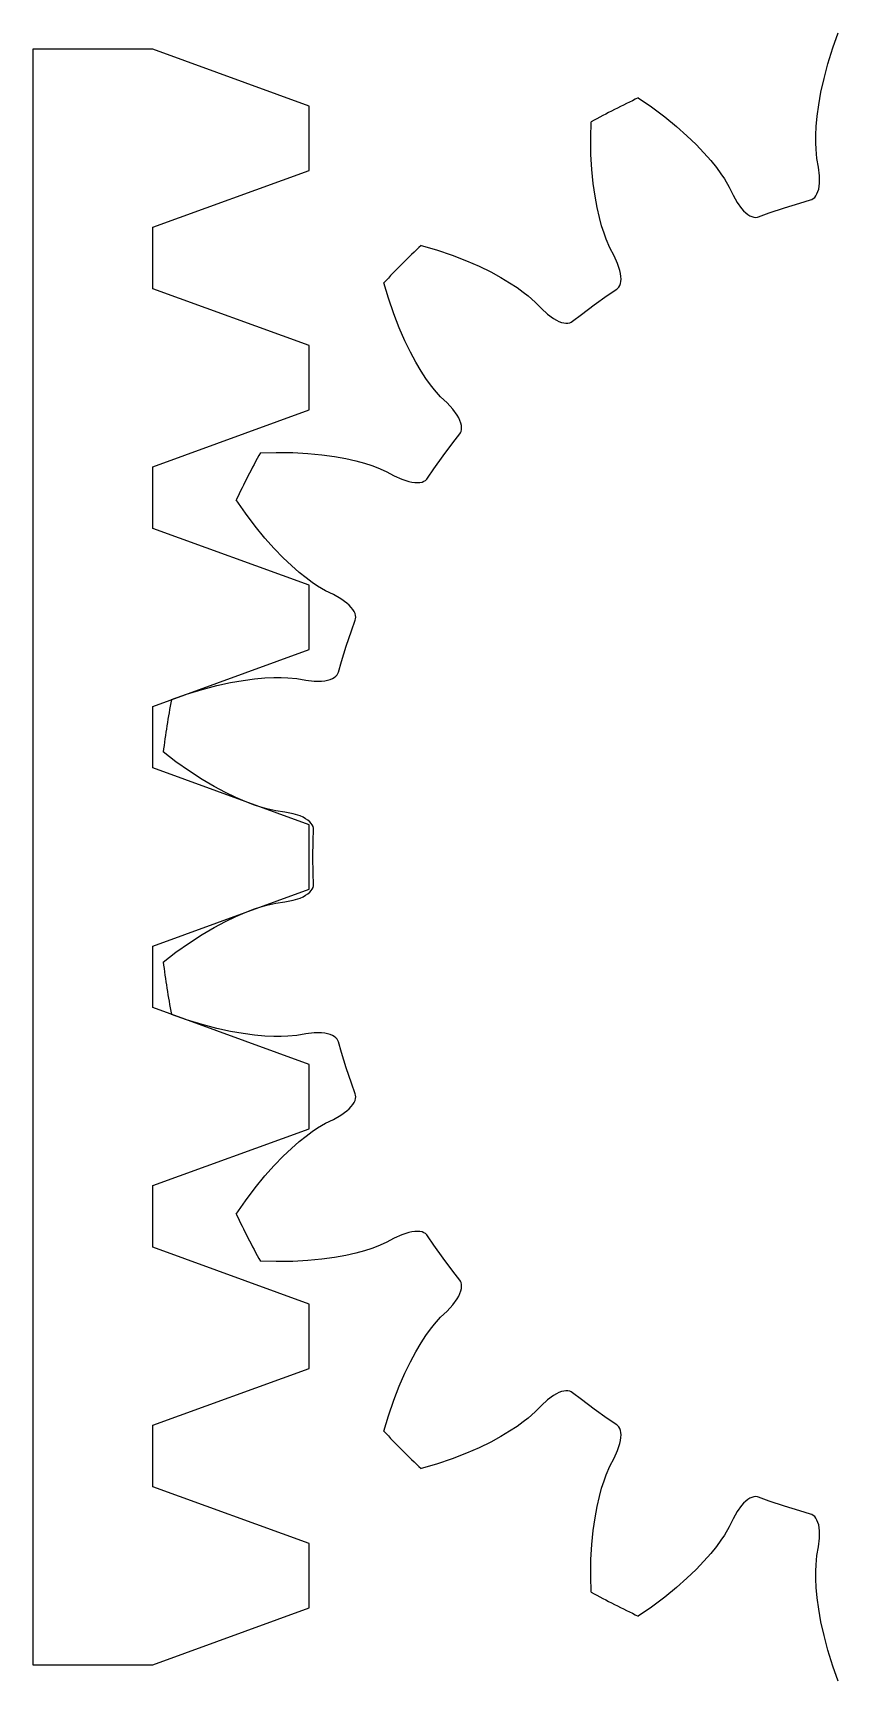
# Model space of a CAD drawing. Extents: x -2.6 to 20.9, y -10.9 to 10.9.
# Drawn here: x -2.62 to 7.94, y -10.8 to 10.8 of the extents above; entities that cross this region are included whole.
import ezdxf

# ---------------------------------------------------------------- set-up
doc = ezdxf.new("R2010")
doc.units = 0

msp = doc.modelspace()

# ---------------------------------------------------------------- linework, layer by layer
at = {"layer": 'layer0'}
for p, q in [((7.867, 10.608), (7.937, 10.805)), ((7.803, 10.401), (7.867, 10.608)), ((7.753, 10.208), (7.803, 10.401)), ((7.713, 10.029), (7.753, 10.208)), ((5.318, 9.954), (5.49, 9.835)), ((7.684, 9.863), (7.713, 10.029)), ((5.49, 9.835), (5.664, 9.705)), ((7.665, 9.715), (7.684, 9.863)), ((4.694, 9.43), (4.699, 9.639)), ((5.664, 9.705), (5.818, 9.579)), ((5.818, 9.579), (5.955, 9.458)), ((7.647, 9.464), (7.652, 9.58)), ((7.652, 9.58), (7.665, 9.715)), ((4.697, 9.213), (4.694, 9.43)), ((5.955, 9.458), (6.076, 9.341)), ((6.076, 9.341), (6.179, 9.232)), ((7.646, 9.364), (7.647, 9.464)), ((7.649, 9.28), (7.646, 9.364)), ((4.708, 9.014), (4.697, 9.213)), ((6.179, 9.232), (6.268, 9.131)), ((6.268, 9.131), (6.341, 9.04)), ((7.66, 9.159), (7.649, 9.28)), ((7.682, 9.043), (7.66, 9.159)), ((4.726, 8.832), (4.708, 9.014)), ((6.341, 9.04), (6.401, 8.959)), ((6.401, 8.959), (6.447, 8.89)), ((6.447, 8.89), (6.509, 8.785)), ((7.694, 8.932), (7.682, 9.043)), ((7.694, 8.837), (7.694, 8.932)), ((4.75, 8.665), (4.726, 8.832)), ((4.777, 8.517), (4.75, 8.665)), ((6.509, 8.785), (6.56, 8.679)), ((6.56, 8.679), (6.615, 8.582)), ((7.613, 8.633), (7.631, 8.649)), ((7.631, 8.649), (7.647, 8.669)), ((7.647, 8.669), (7.661, 8.694)), ((7.661, 8.694), (7.673, 8.724)), ((7.673, 8.724), (7.683, 8.757)), ((7.683, 8.757), (7.69, 8.795)), ((7.69, 8.795), (7.694, 8.837)), ((4.807, 8.386), (4.777, 8.517)), ((6.615, 8.582), (6.671, 8.504)), ((6.671, 8.504), (6.699, 8.473)), ((6.699, 8.473), (6.727, 8.447)), ((6.727, 8.447), (6.755, 8.425)), ((6.895, 8.394), (7.035, 8.445)), ((7.035, 8.445), (7.234, 8.512)), ((7.234, 8.512), (7.435, 8.575)), ((7.435, 8.575), (7.578, 8.616)), ((7.578, 8.616), (7.594, 8.622)), ((7.594, 8.622), (7.613, 8.633)), ((4.837, 8.274), (4.807, 8.386)), ((4.868, 8.178), (4.837, 8.274)), ((6.755, 8.425), (6.782, 8.409)), ((6.782, 8.409), (6.808, 8.397)), ((6.808, 8.397), (6.833, 8.39)), ((6.833, 8.39), (6.857, 8.387)), ((6.857, 8.387), (6.879, 8.389)), ((6.879, 8.389), (6.895, 8.394)), ((2.471, 8.02), (2.672, 7.96)), ((4.896, 8.099), (4.868, 8.178)), ((4.945, 7.988), (4.896, 8.099)), ((2.672, 7.96), (2.877, 7.89)), ((2.877, 7.89), (3.063, 7.818)), ((3.063, 7.818), (3.23, 7.745)), ((5.001, 7.884), (4.945, 7.988)), ((5.047, 7.783), (5.001, 7.884)), ((5.076, 7.692), (5.047, 7.783)), ((3.23, 7.745), (3.382, 7.671)), ((3.382, 7.671), (3.513, 7.6)), ((3.513, 7.6), (3.629, 7.53)), ((5.085, 7.651), (5.076, 7.692)), ((5.09, 7.612), (5.085, 7.651)), ((5.089, 7.546), (5.091, 7.578)), ((5.091, 7.578), (5.09, 7.612)), ((2.04, 7.328), (1.98, 7.529)), ((3.629, 7.53), (3.727, 7.467)), ((3.727, 7.467), (3.808, 7.408)), ((3.808, 7.408), (3.874, 7.357)), ((3.874, 7.357), (3.965, 7.276)), ((4.739, 7.241), (4.911, 7.362)), ((4.911, 7.362), (5.034, 7.446)), ((5.034, 7.446), (5.047, 7.456)), ((5.047, 7.456), (5.062, 7.473)), ((5.062, 7.473), (5.074, 7.494)), ((5.074, 7.494), (5.083, 7.518)), ((5.083, 7.518), (5.089, 7.546)), ((2.11, 7.123), (2.04, 7.328)), ((3.965, 7.276), (4.047, 7.191)), ((4.047, 7.191), (4.129, 7.116)), ((4.571, 7.115), (4.739, 7.241)), ((2.182, 6.937), (2.11, 7.123)), ((2.255, 6.77), (2.182, 6.937)), ((4.129, 7.116), (4.206, 7.059)), ((4.206, 7.059), (4.243, 7.038)), ((4.243, 7.038), (4.277, 7.022)), ((4.277, 7.022), (4.31, 7.01)), ((4.31, 7.01), (4.341, 7.003)), ((4.341, 7.003), (4.369, 6.999)), ((4.369, 6.999), (4.395, 7)), ((4.395, 7), (4.419, 7.005)), ((4.419, 7.005), (4.439, 7.014)), ((4.439, 7.014), (4.453, 7.024)), ((4.453, 7.024), (4.571, 7.115)), ((2.329, 6.618), (2.255, 6.77)), ((2.4, 6.487), (2.329, 6.618)), ((2.47, 6.371), (2.4, 6.487)), ((2.533, 6.273), (2.47, 6.371)), ((2.592, 6.192), (2.533, 6.273)), ((2.643, 6.126), (2.592, 6.192)), ((2.724, 6.035), (2.643, 6.126)), ((2.809, 5.953), (2.724, 6.035)), ((2.884, 5.871), (2.809, 5.953)), ((2.941, 5.794), (2.884, 5.871)), ((2.962, 5.757), (2.941, 5.794)), ((2.978, 5.723), (2.962, 5.757)), ((2.99, 5.69), (2.978, 5.723)), ((2.997, 5.659), (2.99, 5.69)), ((3.001, 5.631), (2.997, 5.659)), ((3, 5.605), (3.001, 5.631)), ((2.759, 5.261), (2.885, 5.429)), ((2.885, 5.429), (2.976, 5.547)), ((2.976, 5.547), (2.986, 5.561)), ((2.986, 5.561), (2.995, 5.581)), ((2.995, 5.581), (3, 5.605)), ((0.361, 5.301), (0.57, 5.306)), ((0.57, 5.306), (0.787, 5.303)), ((0.787, 5.303), (0.986, 5.292)), ((0.986, 5.292), (1.168, 5.274)), ((1.168, 5.274), (1.335, 5.25)), ((1.335, 5.25), (1.483, 5.223)), ((1.483, 5.223), (1.614, 5.193)), ((1.614, 5.193), (1.726, 5.163)), ((2.638, 5.089), (2.759, 5.261)), ((1.726, 5.163), (1.822, 5.132)), ((1.822, 5.132), (1.901, 5.104)), ((1.901, 5.104), (2.012, 5.055)), ((2.012, 5.055), (2.116, 4.999)), ((2.116, 4.999), (2.217, 4.953)), ((2.554, 4.966), (2.638, 5.089)), ((2.217, 4.953), (2.308, 4.924)), ((2.308, 4.924), (2.349, 4.915)), ((2.349, 4.915), (2.388, 4.91)), ((2.388, 4.91), (2.422, 4.909)), ((2.422, 4.909), (2.454, 4.911)), ((2.454, 4.911), (2.482, 4.917)), ((2.482, 4.917), (2.506, 4.926)), ((2.506, 4.926), (2.527, 4.938)), ((2.527, 4.938), (2.544, 4.953)), ((2.544, 4.953), (2.554, 4.966)), ((0.165, 4.51), (0.046, 4.682)), ((0.295, 4.336), (0.165, 4.51)), ((0.421, 4.182), (0.295, 4.336)), ((0.542, 4.045), (0.421, 4.182)), ((0.659, 3.924), (0.542, 4.045)), ((0.768, 3.821), (0.659, 3.924)), ((0.869, 3.732), (0.768, 3.821)), ((0.96, 3.659), (0.869, 3.732)), ((1.041, 3.599), (0.96, 3.659)), ((1.11, 3.553), (1.041, 3.599)), ((1.215, 3.491), (1.11, 3.553)), ((1.321, 3.44), (1.215, 3.491)), ((1.418, 3.385), (1.321, 3.44)), ((1.496, 3.329), (1.418, 3.385)), ((1.527, 3.301), (1.496, 3.329)), ((1.553, 3.273), (1.527, 3.301)), ((1.575, 3.245), (1.553, 3.273)), ((1.591, 3.218), (1.575, 3.245)), ((1.555, 2.965), (1.606, 3.105)), ((1.603, 3.192), (1.591, 3.218)), ((1.61, 3.167), (1.603, 3.192)), ((1.606, 3.105), (1.611, 3.121)), ((1.613, 3.143), (1.61, 3.167)), ((1.611, 3.121), (1.613, 3.143)), ((1.488, 2.766), (1.555, 2.965)), ((1.425, 2.565), (1.488, 2.766)), ((1.351, 2.369), (1.367, 2.387)), ((1.367, 2.387), (1.378, 2.406)), ((1.378, 2.406), (1.384, 2.422)), ((1.384, 2.422), (1.425, 2.565)), ((-0.608, 2.133), (-0.401, 2.197)), ((-0.401, 2.197), (-0.208, 2.247)), ((-0.208, 2.247), (-0.029, 2.287)), ((-0.029, 2.287), (0.137, 2.316)), ((0.137, 2.316), (0.285, 2.335)), ((0.285, 2.335), (0.42, 2.348)), ((0.42, 2.348), (0.536, 2.353)), ((0.536, 2.353), (0.636, 2.354)), ((0.636, 2.354), (0.72, 2.351)), ((0.72, 2.351), (0.841, 2.34)), ((0.841, 2.34), (0.957, 2.318)), ((0.957, 2.318), (1.068, 2.306)), ((1.068, 2.306), (1.163, 2.306)), ((1.163, 2.306), (1.205, 2.31)), ((1.205, 2.31), (1.243, 2.317)), ((1.243, 2.317), (1.276, 2.327)), ((1.276, 2.327), (1.306, 2.339)), ((1.306, 2.339), (1.331, 2.353)), ((1.331, 2.353), (1.351, 2.369)), ((-0.805, 2.063), (-0.608, 2.133)), ((-0.748, 1.25), (-0.913, 1.377)), ((-0.57, 1.125), (-0.748, 1.25)), ((-0.403, 1.017), (-0.57, 1.125)), ((-0.245, 0.924), (-0.403, 1.017)), ((-0.096, 0.846), (-0.245, 0.924)), ((0.039, 0.781), (-0.096, 0.846)), ((0.163, 0.728), (0.039, 0.781)), ((0.272, 0.686), (0.163, 0.728)), ((0.367, 0.655), (0.272, 0.686)), ((0.448, 0.632), (0.367, 0.655)), ((0.566, 0.605), (0.448, 0.632)), ((0.683, 0.59), (0.566, 0.605)), ((0.792, 0.567), (0.683, 0.59)), ((0.883, 0.538), (0.792, 0.567)), ((0.922, 0.521), (0.883, 0.538)), ((0.955, 0.502), (0.922, 0.521)), ((0.984, 0.483), (0.955, 0.502)), ((1.008, 0.462), (0.984, 0.483)), ((1.028, 0.441), (1.008, 0.462)), ((1.042, 0.42), (1.028, 0.441)), ((1.052, 0.398), (1.042, 0.42)), ((1.057, 0.376), (1.052, 0.398)), ((1.052, 0.21), (1.057, 0.359)), ((1.057, 0.359), (1.057, 0.376)), ((1.05, 0), (1.052, 0.21)), ((1.052, -0.21), (1.05, 0)), ((1.057, -0.359), (1.052, -0.21)), ((1.028, -0.441), (1.042, -0.42)), ((1.042, -0.42), (1.052, -0.398)), ((1.052, -0.398), (1.057, -0.376)), ((1.057, -0.376), (1.057, -0.359)), ((0.367, -0.655), (0.448, -0.632)), ((0.448, -0.632), (0.566, -0.605)), ((0.566, -0.605), (0.683, -0.59)), ((0.683, -0.59), (0.792, -0.567)), ((0.792, -0.567), (0.883, -0.538)), ((0.883, -0.538), (0.922, -0.521)), ((0.922, -0.521), (0.955, -0.502)), ((0.955, -0.502), (0.984, -0.483)), ((0.984, -0.483), (1.008, -0.462)), ((1.008, -0.462), (1.028, -0.441)), ((-0.245, -0.924), (-0.096, -0.846)), ((-0.096, -0.846), (0.039, -0.781)), ((0.039, -0.781), (0.163, -0.728)), ((0.163, -0.728), (0.272, -0.686)), ((0.272, -0.686), (0.367, -0.655)), ((-0.57, -1.125), (-0.403, -1.017)), ((-0.403, -1.017), (-0.245, -0.924)), ((-0.913, -1.377), (-0.748, -1.25)), ((-0.748, -1.25), (-0.57, -1.125)), ((-0.608, -2.133), (-0.805, -2.063)), ((-0.401, -2.197), (-0.608, -2.133)), ((-0.208, -2.247), (-0.401, -2.197)), ((-0.029, -2.287), (-0.208, -2.247)), ((0.137, -2.316), (-0.029, -2.287)), ((0.285, -2.335), (0.137, -2.316)), ((0.42, -2.348), (0.285, -2.335)), ((0.536, -2.353), (0.42, -2.348)), ((0.636, -2.354), (0.536, -2.353)), ((0.72, -2.351), (0.636, -2.354)), ((0.841, -2.34), (0.72, -2.351)), ((0.957, -2.318), (0.841, -2.34)), ((1.068, -2.306), (0.957, -2.318)), ((1.163, -2.306), (1.068, -2.306)), ((1.205, -2.31), (1.163, -2.306)), ((1.243, -2.317), (1.205, -2.31)), ((1.276, -2.327), (1.243, -2.317)), ((1.306, -2.339), (1.276, -2.327)), ((1.331, -2.353), (1.306, -2.339)), ((1.351, -2.369), (1.331, -2.353)), ((1.367, -2.387), (1.351, -2.369)), ((1.378, -2.406), (1.367, -2.387)), ((1.384, -2.422), (1.378, -2.406)), ((1.425, -2.565), (1.384, -2.422)), ((1.488, -2.766), (1.425, -2.565)), ((1.555, -2.965), (1.488, -2.766)), ((1.606, -3.105), (1.555, -2.965)), ((1.575, -3.245), (1.591, -3.218)), ((1.591, -3.218), (1.603, -3.192)), ((1.603, -3.192), (1.61, -3.167)), ((1.611, -3.121), (1.606, -3.105)), ((1.61, -3.167), (1.613, -3.143)), ((1.613, -3.143), (1.611, -3.121)), ((1.215, -3.491), (1.321, -3.44)), ((1.321, -3.44), (1.418, -3.385)), ((1.418, -3.385), (1.496, -3.329)), ((1.496, -3.329), (1.527, -3.301)), ((1.527, -3.301), (1.553, -3.273)), ((1.553, -3.273), (1.575, -3.245)), ((0.869, -3.732), (0.96, -3.659)), ((0.96, -3.659), (1.041, -3.599)), ((1.041, -3.599), (1.11, -3.553)), ((1.11, -3.553), (1.215, -3.491)), ((0.659, -3.924), (0.768, -3.821)), ((0.768, -3.821), (0.869, -3.732)), ((0.421, -4.182), (0.542, -4.045)), ((0.542, -4.045), (0.659, -3.924)), ((0.295, -4.336), (0.421, -4.182)), ((0.046, -4.682), (0.165, -4.51)), ((0.165, -4.51), (0.295, -4.336)), ((2.217, -4.953), (2.116, -4.999)), ((2.308, -4.924), (2.217, -4.953)), ((2.349, -4.915), (2.308, -4.924)), ((2.388, -4.91), (2.349, -4.915)), ((2.422, -4.909), (2.388, -4.91)), ((2.454, -4.911), (2.422, -4.909)), ((2.482, -4.917), (2.454, -4.911)), ((2.506, -4.926), (2.482, -4.917)), ((2.527, -4.938), (2.506, -4.926)), ((2.544, -4.953), (2.527, -4.938)), ((2.554, -4.966), (2.544, -4.953)), ((2.638, -5.089), (2.554, -4.966)), ((1.726, -5.163), (1.614, -5.193)), ((1.822, -5.132), (1.726, -5.163)), ((1.901, -5.104), (1.822, -5.132)), ((2.012, -5.055), (1.901, -5.104)), ((2.116, -4.999), (2.012, -5.055)), ((2.759, -5.261), (2.638, -5.089)), ((0.57, -5.306), (0.361, -5.301)), ((0.787, -5.303), (0.57, -5.306)), ((0.986, -5.292), (0.787, -5.303)), ((1.168, -5.274), (0.986, -5.292)), ((1.335, -5.25), (1.168, -5.274)), ((1.483, -5.223), (1.335, -5.25)), ((1.614, -5.193), (1.483, -5.223)), ((2.885, -5.429), (2.759, -5.261)), ((2.976, -5.547), (2.885, -5.429)), ((2.986, -5.561), (2.976, -5.547)), ((2.995, -5.581), (2.986, -5.561)), ((3, -5.605), (2.995, -5.581)), ((3.001, -5.631), (3, -5.605)), ((2.884, -5.871), (2.941, -5.794)), ((2.941, -5.794), (2.962, -5.757)), ((2.962, -5.757), (2.978, -5.723)), ((2.978, -5.723), (2.99, -5.69)), ((2.99, -5.69), (2.997, -5.659)), ((2.997, -5.659), (3.001, -5.631)), ((2.643, -6.126), (2.724, -6.035)), ((2.724, -6.035), (2.809, -5.953)), ((2.809, -5.953), (2.884, -5.871)), ((2.533, -6.273), (2.592, -6.192)), ((2.592, -6.192), (2.643, -6.126)), ((2.4, -6.487), (2.47, -6.371)), ((2.47, -6.371), (2.533, -6.273)), ((2.255, -6.77), (2.329, -6.618)), ((2.329, -6.618), (2.4, -6.487)), ((2.182, -6.937), (2.255, -6.77)), ((2.04, -7.328), (2.11, -7.123)), ((2.11, -7.123), (2.182, -6.937)), ((4.129, -7.116), (4.047, -7.191)), ((4.206, -7.059), (4.129, -7.116)), ((4.243, -7.038), (4.206, -7.059)), ((4.277, -7.022), (4.243, -7.038)), ((4.31, -7.01), (4.277, -7.022)), ((4.341, -7.003), (4.31, -7.01)), ((4.369, -6.999), (4.341, -7.003)), ((4.395, -7), (4.369, -6.999)), ((4.419, -7.005), (4.395, -7)), ((4.439, -7.014), (4.419, -7.005)), ((4.453, -7.024), (4.439, -7.014)), ((4.571, -7.115), (4.453, -7.024)), ((4.739, -7.241), (4.571, -7.115)), ((1.98, -7.529), (2.04, -7.328)), ((3.965, -7.276), (3.874, -7.357)), ((4.047, -7.191), (3.965, -7.276)), ((4.911, -7.362), (4.739, -7.241)), ((3.629, -7.53), (3.513, -7.6)), ((3.727, -7.467), (3.629, -7.53)), ((3.808, -7.408), (3.727, -7.467)), ((3.874, -7.357), (3.808, -7.408)), ((5.034, -7.446), (4.911, -7.362)), ((5.047, -7.456), (5.034, -7.446)), ((5.062, -7.473), (5.047, -7.456)), ((5.074, -7.494), (5.062, -7.473)), ((5.083, -7.518), (5.074, -7.494)), ((5.089, -7.546), (5.083, -7.518)), ((5.091, -7.578), (5.089, -7.546)), ((3.23, -7.745), (3.063, -7.818)), ((3.382, -7.671), (3.23, -7.745)), ((3.513, -7.6), (3.382, -7.671)), ((5.047, -7.783), (5.076, -7.692)), ((5.076, -7.692), (5.085, -7.651)), ((5.085, -7.651), (5.09, -7.612)), ((5.09, -7.612), (5.091, -7.578)), ((2.672, -7.96), (2.471, -8.02)), ((2.877, -7.89), (2.672, -7.96)), ((3.063, -7.818), (2.877, -7.89)), ((4.896, -8.099), (4.945, -7.988)), ((4.945, -7.988), (5.001, -7.884)), ((5.001, -7.884), (5.047, -7.783)), ((4.837, -8.274), (4.868, -8.178)), ((4.868, -8.178), (4.896, -8.099)), ((4.777, -8.517), (4.807, -8.386)), ((4.807, -8.386), (4.837, -8.274)), ((6.755, -8.425), (6.727, -8.447)), ((6.782, -8.409), (6.755, -8.425)), ((6.808, -8.397), (6.782, -8.409)), ((6.833, -8.39), (6.808, -8.397)), ((6.857, -8.387), (6.833, -8.39)), ((6.879, -8.389), (6.857, -8.387)), ((6.895, -8.394), (6.879, -8.389)), ((7.035, -8.445), (6.895, -8.394)), ((4.75, -8.665), (4.777, -8.517)), ((6.615, -8.582), (6.56, -8.679)), ((6.671, -8.504), (6.615, -8.582)), ((6.699, -8.473), (6.671, -8.504)), ((6.727, -8.447), (6.699, -8.473)), ((7.234, -8.512), (7.035, -8.445)), ((7.435, -8.575), (7.234, -8.512)), ((7.578, -8.616), (7.435, -8.575)), ((7.594, -8.622), (7.578, -8.616)), ((7.613, -8.633), (7.594, -8.622)), ((7.631, -8.649), (7.613, -8.633)), ((4.708, -9.014), (4.726, -8.832)), ((4.726, -8.832), (4.75, -8.665)), ((6.509, -8.785), (6.447, -8.89)), ((6.56, -8.679), (6.509, -8.785)), ((7.647, -8.669), (7.631, -8.649)), ((7.661, -8.694), (7.647, -8.669)), ((7.673, -8.724), (7.661, -8.694)), ((7.683, -8.757), (7.673, -8.724)), ((7.69, -8.795), (7.683, -8.757)), ((7.694, -8.837), (7.69, -8.795)), ((7.694, -8.932), (7.694, -8.837)), ((4.697, -9.213), (4.708, -9.014)), ((6.341, -9.04), (6.268, -9.131)), ((6.401, -8.959), (6.341, -9.04)), ((6.447, -8.89), (6.401, -8.959)), ((7.66, -9.159), (7.682, -9.043)), ((7.682, -9.043), (7.694, -8.932)), ((4.694, -9.43), (4.697, -9.213)), ((6.179, -9.232), (6.076, -9.341)), ((6.268, -9.131), (6.179, -9.232)), ((7.646, -9.364), (7.649, -9.28)), ((7.649, -9.28), (7.66, -9.159)), ((4.699, -9.639), (4.694, -9.43)), ((5.955, -9.458), (5.818, -9.579)), ((6.076, -9.341), (5.955, -9.458)), ((7.647, -9.464), (7.646, -9.364)), ((7.652, -9.58), (7.647, -9.464)), ((5.664, -9.705), (5.49, -9.835)), ((5.818, -9.579), (5.664, -9.705)), ((7.665, -9.715), (7.652, -9.58)), ((7.684, -9.863), (7.665, -9.715)), ((5.49, -9.835), (5.318, -9.954)), ((7.713, -10.029), (7.684, -9.863)), ((7.753, -10.208), (7.713, -10.029)), ((7.803, -10.401), (7.753, -10.208)), ((7.867, -10.608), (7.803, -10.401)), ((7.937, -10.805), (7.867, -10.608))]:
    msp.add_line(p, q, dxfattribs=at)
for start, end in [(115.1909, 118.8091), (133.1909, 136.8091), (151.1909, 154.8091), (169.1909, 172.8091), (187.1909, 190.8091), (205.1909, 208.8091), (223.1909, 226.8091), (241.1909, 244.8091)]:
    msp.add_arc((10, 0), 11, start, end, dxfattribs=at)
at = {"layer": 'layer1'}
for p, q in [((-1.05, 10.592), (-2.621, 10.592)), ((-2.621, 10.592), (-2.621, -10.592)), ((1, 9.846), (-1.05, 10.592)), ((1, 9.003), (1, 9.846)), ((-1.05, 8.257), (1, 9.003)), ((-1.05, 7.451), (-1.05, 8.257)), ((1, 6.705), (-1.05, 7.451)), ((1, 5.862), (1, 6.705)), ((-1.05, 5.116), (1, 5.862)), ((-1.05, 4.309), (-1.05, 5.116)), ((1, 3.563), (-1.05, 4.309)), ((1, 2.72), (1, 3.563)), ((-1.05, 1.974), (1, 2.72)), ((-1.05, 1.168), (-1.05, 1.974)), ((1, 0.421), (-1.05, 1.168)), ((1, -0.421), (1, 0.421)), ((-1.05, -1.168), (1, -0.421)), ((-1.05, -1.974), (-1.05, -1.168)), ((1, -2.72), (-1.05, -1.974)), ((1, -3.563), (1, -2.72)), ((-1.05, -4.309), (1, -3.563)), ((-1.05, -5.116), (-1.05, -4.309)), ((1, -5.862), (-1.05, -5.116)), ((1, -6.705), (1, -5.862)), ((-1.05, -7.451), (1, -6.705)), ((-1.05, -8.257), (-1.05, -7.451)), ((1, -9.003), (-1.05, -8.257)), ((1, -9.846), (1, -9.003)), ((-1.05, -10.592), (1, -9.846)), ((-2.621, -10.592), (-1.05, -10.592))]:
    msp.add_line(p, q, dxfattribs=at)
at = {"layer": 'layer2'}
for p, q in [((7.867, 10.608), (7.937, 10.805)), ((7.803, 10.401), (7.867, 10.608)), ((7.753, 10.208), (7.803, 10.401)), ((7.713, 10.029), (7.753, 10.208)), ((5.318, 9.954), (5.49, 9.835)), ((7.684, 9.863), (7.713, 10.029)), ((5.49, 9.835), (5.664, 9.705)), ((7.665, 9.715), (7.684, 9.863)), ((4.694, 9.43), (4.699, 9.639)), ((5.664, 9.705), (5.818, 9.579)), ((5.818, 9.579), (5.955, 9.458)), ((7.647, 9.464), (7.652, 9.58)), ((7.652, 9.58), (7.665, 9.715)), ((4.697, 9.213), (4.694, 9.43)), ((5.955, 9.458), (6.076, 9.341)), ((6.076, 9.341), (6.179, 9.232)), ((7.646, 9.364), (7.647, 9.464)), ((7.649, 9.28), (7.646, 9.364)), ((4.708, 9.014), (4.697, 9.213)), ((6.179, 9.232), (6.268, 9.131)), ((6.268, 9.131), (6.341, 9.04)), ((7.66, 9.159), (7.649, 9.28)), ((7.682, 9.043), (7.66, 9.159)), ((4.726, 8.832), (4.708, 9.014)), ((6.341, 9.04), (6.401, 8.959)), ((6.401, 8.959), (6.447, 8.89)), ((6.447, 8.89), (6.509, 8.785)), ((7.694, 8.932), (7.682, 9.043)), ((7.694, 8.837), (7.694, 8.932)), ((4.75, 8.665), (4.726, 8.832)), ((4.777, 8.517), (4.75, 8.665)), ((6.509, 8.785), (6.56, 8.679)), ((6.56, 8.679), (6.615, 8.582)), ((7.613, 8.633), (7.631, 8.649)), ((7.631, 8.649), (7.647, 8.669)), ((7.647, 8.669), (7.661, 8.694)), ((7.661, 8.694), (7.673, 8.724)), ((7.673, 8.724), (7.683, 8.757)), ((7.683, 8.757), (7.69, 8.795)), ((7.69, 8.795), (7.694, 8.837)), ((4.807, 8.386), (4.777, 8.517)), ((6.615, 8.582), (6.671, 8.504)), ((6.671, 8.504), (6.699, 8.473)), ((6.699, 8.473), (6.727, 8.447)), ((6.727, 8.447), (6.755, 8.425)), ((6.895, 8.394), (7.035, 8.445)), ((7.035, 8.445), (7.234, 8.512)), ((7.234, 8.512), (7.435, 8.575)), ((7.435, 8.575), (7.578, 8.616)), ((7.578, 8.616), (7.594, 8.622)), ((7.594, 8.622), (7.613, 8.633)), ((4.837, 8.274), (4.807, 8.386)), ((4.868, 8.178), (4.837, 8.274)), ((6.755, 8.425), (6.782, 8.409)), ((6.782, 8.409), (6.808, 8.397)), ((6.808, 8.397), (6.833, 8.39)), ((6.833, 8.39), (6.857, 8.387)), ((6.857, 8.387), (6.879, 8.389)), ((6.879, 8.389), (6.895, 8.394)), ((2.471, 8.02), (2.672, 7.96)), ((4.896, 8.099), (4.868, 8.178)), ((4.945, 7.988), (4.896, 8.099)), ((2.672, 7.96), (2.877, 7.89)), ((2.877, 7.89), (3.063, 7.818)), ((3.063, 7.818), (3.23, 7.745)), ((5.001, 7.884), (4.945, 7.988)), ((5.047, 7.783), (5.001, 7.884)), ((5.076, 7.692), (5.047, 7.783)), ((3.23, 7.745), (3.382, 7.671)), ((3.382, 7.671), (3.513, 7.6)), ((3.513, 7.6), (3.629, 7.53)), ((5.085, 7.651), (5.076, 7.692)), ((5.09, 7.612), (5.085, 7.651)), ((5.089, 7.546), (5.091, 7.578)), ((5.091, 7.578), (5.09, 7.612)), ((2.04, 7.328), (1.98, 7.529)), ((3.629, 7.53), (3.727, 7.467)), ((3.727, 7.467), (3.808, 7.408)), ((3.808, 7.408), (3.874, 7.357)), ((3.874, 7.357), (3.965, 7.276)), ((4.739, 7.241), (4.911, 7.362)), ((4.911, 7.362), (5.034, 7.446)), ((5.034, 7.446), (5.047, 7.456)), ((5.047, 7.456), (5.062, 7.473)), ((5.062, 7.473), (5.074, 7.494)), ((5.074, 7.494), (5.083, 7.518)), ((5.083, 7.518), (5.089, 7.546)), ((2.11, 7.123), (2.04, 7.328)), ((3.965, 7.276), (4.047, 7.191)), ((4.047, 7.191), (4.129, 7.116)), ((4.571, 7.115), (4.739, 7.241)), ((2.182, 6.937), (2.11, 7.123)), ((2.255, 6.77), (2.182, 6.937)), ((4.129, 7.116), (4.206, 7.059)), ((4.206, 7.059), (4.243, 7.038)), ((4.243, 7.038), (4.277, 7.022)), ((4.277, 7.022), (4.31, 7.01)), ((4.31, 7.01), (4.341, 7.003)), ((4.341, 7.003), (4.369, 6.999)), ((4.369, 6.999), (4.395, 7)), ((4.395, 7), (4.419, 7.005)), ((4.419, 7.005), (4.439, 7.014)), ((4.439, 7.014), (4.453, 7.024)), ((4.453, 7.024), (4.571, 7.115)), ((2.329, 6.618), (2.255, 6.77)), ((2.4, 6.487), (2.329, 6.618)), ((2.47, 6.371), (2.4, 6.487)), ((2.533, 6.273), (2.47, 6.371)), ((2.592, 6.192), (2.533, 6.273)), ((2.643, 6.126), (2.592, 6.192)), ((2.724, 6.035), (2.643, 6.126)), ((2.809, 5.953), (2.724, 6.035)), ((2.884, 5.871), (2.809, 5.953)), ((2.941, 5.794), (2.884, 5.871)), ((2.962, 5.757), (2.941, 5.794)), ((2.978, 5.723), (2.962, 5.757)), ((2.99, 5.69), (2.978, 5.723)), ((2.997, 5.659), (2.99, 5.69)), ((3.001, 5.631), (2.997, 5.659)), ((3, 5.605), (3.001, 5.631)), ((2.759, 5.261), (2.885, 5.429)), ((2.885, 5.429), (2.976, 5.547)), ((2.976, 5.547), (2.986, 5.561)), ((2.986, 5.561), (2.995, 5.581)), ((2.995, 5.581), (3, 5.605)), ((0.361, 5.301), (0.57, 5.306)), ((0.57, 5.306), (0.787, 5.303)), ((0.787, 5.303), (0.986, 5.292)), ((0.986, 5.292), (1.168, 5.274)), ((1.168, 5.274), (1.335, 5.25)), ((1.335, 5.25), (1.483, 5.223)), ((1.483, 5.223), (1.614, 5.193)), ((1.614, 5.193), (1.726, 5.163)), ((2.638, 5.089), (2.759, 5.261)), ((1.726, 5.163), (1.822, 5.132)), ((1.822, 5.132), (1.901, 5.104)), ((1.901, 5.104), (2.012, 5.055)), ((2.012, 5.055), (2.116, 4.999)), ((2.116, 4.999), (2.217, 4.953)), ((2.554, 4.966), (2.638, 5.089)), ((2.217, 4.953), (2.308, 4.924)), ((2.308, 4.924), (2.349, 4.915)), ((2.349, 4.915), (2.388, 4.91)), ((2.388, 4.91), (2.422, 4.909)), ((2.422, 4.909), (2.454, 4.911)), ((2.454, 4.911), (2.482, 4.917)), ((2.482, 4.917), (2.506, 4.926)), ((2.506, 4.926), (2.527, 4.938)), ((2.527, 4.938), (2.544, 4.953)), ((2.544, 4.953), (2.554, 4.966)), ((0.165, 4.51), (0.046, 4.682)), ((0.295, 4.336), (0.165, 4.51)), ((0.421, 4.182), (0.295, 4.336)), ((0.542, 4.045), (0.421, 4.182)), ((0.659, 3.924), (0.542, 4.045)), ((0.768, 3.821), (0.659, 3.924)), ((0.869, 3.732), (0.768, 3.821)), ((0.96, 3.659), (0.869, 3.732)), ((1.041, 3.599), (0.96, 3.659)), ((1.11, 3.553), (1.041, 3.599)), ((1.215, 3.491), (1.11, 3.553)), ((1.321, 3.44), (1.215, 3.491)), ((1.418, 3.385), (1.321, 3.44)), ((1.496, 3.329), (1.418, 3.385)), ((1.527, 3.301), (1.496, 3.329)), ((1.553, 3.273), (1.527, 3.301)), ((1.575, 3.245), (1.553, 3.273)), ((1.591, 3.218), (1.575, 3.245)), ((1.555, 2.965), (1.606, 3.105)), ((1.603, 3.192), (1.591, 3.218)), ((1.61, 3.167), (1.603, 3.192)), ((1.606, 3.105), (1.611, 3.121)), ((1.613, 3.143), (1.61, 3.167)), ((1.611, 3.121), (1.613, 3.143)), ((1.488, 2.766), (1.555, 2.965)), ((1.425, 2.565), (1.488, 2.766)), ((1.351, 2.369), (1.367, 2.387)), ((1.367, 2.387), (1.378, 2.406)), ((1.378, 2.406), (1.384, 2.422)), ((1.384, 2.422), (1.425, 2.565)), ((-0.608, 2.133), (-0.401, 2.197)), ((-0.401, 2.197), (-0.208, 2.247)), ((-0.208, 2.247), (-0.029, 2.287)), ((-0.029, 2.287), (0.137, 2.316)), ((0.137, 2.316), (0.285, 2.335)), ((0.285, 2.335), (0.42, 2.348)), ((0.42, 2.348), (0.536, 2.353)), ((0.536, 2.353), (0.636, 2.354)), ((0.636, 2.354), (0.72, 2.351)), ((0.72, 2.351), (0.841, 2.34)), ((0.841, 2.34), (0.957, 2.318)), ((0.957, 2.318), (1.068, 2.306)), ((1.068, 2.306), (1.163, 2.306)), ((1.163, 2.306), (1.205, 2.31)), ((1.205, 2.31), (1.243, 2.317)), ((1.243, 2.317), (1.276, 2.327)), ((1.276, 2.327), (1.306, 2.339)), ((1.306, 2.339), (1.331, 2.353)), ((1.331, 2.353), (1.351, 2.369)), ((-0.805, 2.063), (-0.608, 2.133)), ((-0.748, 1.25), (-0.913, 1.377)), ((-0.57, 1.125), (-0.748, 1.25)), ((-0.403, 1.017), (-0.57, 1.125)), ((-0.245, 0.924), (-0.403, 1.017)), ((-0.096, 0.846), (-0.245, 0.924)), ((0.039, 0.781), (-0.096, 0.846)), ((0.163, 0.728), (0.039, 0.781)), ((0.272, 0.686), (0.163, 0.728)), ((0.367, 0.655), (0.272, 0.686)), ((0.448, 0.632), (0.367, 0.655)), ((0.566, 0.605), (0.448, 0.632)), ((0.683, 0.59), (0.566, 0.605)), ((0.792, 0.567), (0.683, 0.59)), ((0.883, 0.538), (0.792, 0.567)), ((0.922, 0.521), (0.883, 0.538)), ((0.955, 0.502), (0.922, 0.521)), ((0.984, 0.483), (0.955, 0.502)), ((1.008, 0.462), (0.984, 0.483)), ((1.028, 0.441), (1.008, 0.462)), ((1.042, 0.42), (1.028, 0.441)), ((1.052, 0.398), (1.042, 0.42)), ((1.057, 0.376), (1.052, 0.398)), ((1.052, 0.21), (1.057, 0.359)), ((1.057, 0.359), (1.057, 0.376)), ((1.05, 0), (1.052, 0.21)), ((1.052, -0.21), (1.05, 0)), ((1.057, -0.359), (1.052, -0.21)), ((1.028, -0.441), (1.042, -0.42)), ((1.042, -0.42), (1.052, -0.398)), ((1.052, -0.398), (1.057, -0.376)), ((1.057, -0.376), (1.057, -0.359)), ((0.367, -0.655), (0.448, -0.632)), ((0.448, -0.632), (0.566, -0.605)), ((0.566, -0.605), (0.683, -0.59)), ((0.683, -0.59), (0.792, -0.567)), ((0.792, -0.567), (0.883, -0.538)), ((0.883, -0.538), (0.922, -0.521)), ((0.922, -0.521), (0.955, -0.502)), ((0.955, -0.502), (0.984, -0.483)), ((0.984, -0.483), (1.008, -0.462)), ((1.008, -0.462), (1.028, -0.441)), ((-0.245, -0.924), (-0.096, -0.846)), ((-0.096, -0.846), (0.039, -0.781)), ((0.039, -0.781), (0.163, -0.728)), ((0.163, -0.728), (0.272, -0.686)), ((0.272, -0.686), (0.367, -0.655)), ((-0.57, -1.125), (-0.403, -1.017)), ((-0.403, -1.017), (-0.245, -0.924)), ((-0.913, -1.377), (-0.748, -1.25)), ((-0.748, -1.25), (-0.57, -1.125)), ((-0.608, -2.133), (-0.805, -2.063)), ((-0.401, -2.197), (-0.608, -2.133)), ((-0.208, -2.247), (-0.401, -2.197)), ((-0.029, -2.287), (-0.208, -2.247)), ((0.137, -2.316), (-0.029, -2.287)), ((0.285, -2.335), (0.137, -2.316)), ((0.42, -2.348), (0.285, -2.335)), ((0.536, -2.353), (0.42, -2.348)), ((0.636, -2.354), (0.536, -2.353)), ((0.72, -2.351), (0.636, -2.354)), ((0.841, -2.34), (0.72, -2.351)), ((0.957, -2.318), (0.841, -2.34)), ((1.068, -2.306), (0.957, -2.318)), ((1.163, -2.306), (1.068, -2.306)), ((1.205, -2.31), (1.163, -2.306)), ((1.243, -2.317), (1.205, -2.31)), ((1.276, -2.327), (1.243, -2.317)), ((1.306, -2.339), (1.276, -2.327)), ((1.331, -2.353), (1.306, -2.339)), ((1.351, -2.369), (1.331, -2.353)), ((1.367, -2.387), (1.351, -2.369)), ((1.378, -2.406), (1.367, -2.387)), ((1.384, -2.422), (1.378, -2.406)), ((1.425, -2.565), (1.384, -2.422)), ((1.488, -2.766), (1.425, -2.565)), ((1.555, -2.965), (1.488, -2.766)), ((1.606, -3.105), (1.555, -2.965)), ((1.575, -3.245), (1.591, -3.218)), ((1.591, -3.218), (1.603, -3.192)), ((1.603, -3.192), (1.61, -3.167)), ((1.611, -3.121), (1.606, -3.105)), ((1.61, -3.167), (1.613, -3.143)), ((1.613, -3.143), (1.611, -3.121)), ((1.215, -3.491), (1.321, -3.44)), ((1.321, -3.44), (1.418, -3.385)), ((1.418, -3.385), (1.496, -3.329)), ((1.496, -3.329), (1.527, -3.301)), ((1.527, -3.301), (1.553, -3.273)), ((1.553, -3.273), (1.575, -3.245)), ((0.869, -3.732), (0.96, -3.659)), ((0.96, -3.659), (1.041, -3.599)), ((1.041, -3.599), (1.11, -3.553)), ((1.11, -3.553), (1.215, -3.491)), ((0.659, -3.924), (0.768, -3.821)), ((0.768, -3.821), (0.869, -3.732)), ((0.421, -4.182), (0.542, -4.045)), ((0.542, -4.045), (0.659, -3.924)), ((0.295, -4.336), (0.421, -4.182)), ((0.046, -4.682), (0.165, -4.51)), ((0.165, -4.51), (0.295, -4.336)), ((2.217, -4.953), (2.116, -4.999)), ((2.308, -4.924), (2.217, -4.953)), ((2.349, -4.915), (2.308, -4.924)), ((2.388, -4.91), (2.349, -4.915)), ((2.422, -4.909), (2.388, -4.91)), ((2.454, -4.911), (2.422, -4.909)), ((2.482, -4.917), (2.454, -4.911)), ((2.506, -4.926), (2.482, -4.917)), ((2.527, -4.938), (2.506, -4.926)), ((2.544, -4.953), (2.527, -4.938)), ((2.554, -4.966), (2.544, -4.953)), ((2.638, -5.089), (2.554, -4.966)), ((1.726, -5.163), (1.614, -5.193)), ((1.822, -5.132), (1.726, -5.163)), ((1.901, -5.104), (1.822, -5.132)), ((2.012, -5.055), (1.901, -5.104)), ((2.116, -4.999), (2.012, -5.055)), ((2.759, -5.261), (2.638, -5.089)), ((0.57, -5.306), (0.361, -5.301)), ((0.787, -5.303), (0.57, -5.306)), ((0.986, -5.292), (0.787, -5.303)), ((1.168, -5.274), (0.986, -5.292)), ((1.335, -5.25), (1.168, -5.274)), ((1.483, -5.223), (1.335, -5.25)), ((1.614, -5.193), (1.483, -5.223)), ((2.885, -5.429), (2.759, -5.261)), ((2.976, -5.547), (2.885, -5.429)), ((2.986, -5.561), (2.976, -5.547)), ((2.995, -5.581), (2.986, -5.561)), ((3, -5.605), (2.995, -5.581)), ((3.001, -5.631), (3, -5.605)), ((2.884, -5.871), (2.941, -5.794)), ((2.941, -5.794), (2.962, -5.757)), ((2.962, -5.757), (2.978, -5.723)), ((2.978, -5.723), (2.99, -5.69)), ((2.99, -5.69), (2.997, -5.659)), ((2.997, -5.659), (3.001, -5.631)), ((2.643, -6.126), (2.724, -6.035)), ((2.724, -6.035), (2.809, -5.953)), ((2.809, -5.953), (2.884, -5.871)), ((2.533, -6.273), (2.592, -6.192)), ((2.592, -6.192), (2.643, -6.126)), ((2.4, -6.487), (2.47, -6.371)), ((2.47, -6.371), (2.533, -6.273)), ((2.255, -6.77), (2.329, -6.618)), ((2.329, -6.618), (2.4, -6.487)), ((2.182, -6.937), (2.255, -6.77)), ((2.04, -7.328), (2.11, -7.123)), ((2.11, -7.123), (2.182, -6.937)), ((4.129, -7.116), (4.047, -7.191)), ((4.206, -7.059), (4.129, -7.116)), ((4.243, -7.038), (4.206, -7.059)), ((4.277, -7.022), (4.243, -7.038)), ((4.31, -7.01), (4.277, -7.022)), ((4.341, -7.003), (4.31, -7.01)), ((4.369, -6.999), (4.341, -7.003)), ((4.395, -7), (4.369, -6.999)), ((4.419, -7.005), (4.395, -7)), ((4.439, -7.014), (4.419, -7.005)), ((4.453, -7.024), (4.439, -7.014)), ((4.571, -7.115), (4.453, -7.024)), ((4.739, -7.241), (4.571, -7.115)), ((1.98, -7.529), (2.04, -7.328)), ((3.965, -7.276), (3.874, -7.357)), ((4.047, -7.191), (3.965, -7.276)), ((4.911, -7.362), (4.739, -7.241)), ((3.629, -7.53), (3.513, -7.6)), ((3.727, -7.467), (3.629, -7.53)), ((3.808, -7.408), (3.727, -7.467)), ((3.874, -7.357), (3.808, -7.408)), ((5.034, -7.446), (4.911, -7.362)), ((5.047, -7.456), (5.034, -7.446)), ((5.062, -7.473), (5.047, -7.456)), ((5.074, -7.494), (5.062, -7.473)), ((5.083, -7.518), (5.074, -7.494)), ((5.089, -7.546), (5.083, -7.518)), ((5.091, -7.578), (5.089, -7.546)), ((3.23, -7.745), (3.063, -7.818)), ((3.382, -7.671), (3.23, -7.745)), ((3.513, -7.6), (3.382, -7.671)), ((5.047, -7.783), (5.076, -7.692)), ((5.076, -7.692), (5.085, -7.651)), ((5.085, -7.651), (5.09, -7.612)), ((5.09, -7.612), (5.091, -7.578)), ((2.672, -7.96), (2.471, -8.02)), ((2.877, -7.89), (2.672, -7.96)), ((3.063, -7.818), (2.877, -7.89)), ((4.896, -8.099), (4.945, -7.988)), ((4.945, -7.988), (5.001, -7.884)), ((5.001, -7.884), (5.047, -7.783)), ((4.837, -8.274), (4.868, -8.178)), ((4.868, -8.178), (4.896, -8.099)), ((4.777, -8.517), (4.807, -8.386)), ((4.807, -8.386), (4.837, -8.274)), ((6.755, -8.425), (6.727, -8.447)), ((6.782, -8.409), (6.755, -8.425)), ((6.808, -8.397), (6.782, -8.409)), ((6.833, -8.39), (6.808, -8.397)), ((6.857, -8.387), (6.833, -8.39)), ((6.879, -8.389), (6.857, -8.387)), ((6.895, -8.394), (6.879, -8.389)), ((7.035, -8.445), (6.895, -8.394)), ((4.75, -8.665), (4.777, -8.517)), ((6.615, -8.582), (6.56, -8.679)), ((6.671, -8.504), (6.615, -8.582)), ((6.699, -8.473), (6.671, -8.504)), ((6.727, -8.447), (6.699, -8.473)), ((7.234, -8.512), (7.035, -8.445)), ((7.435, -8.575), (7.234, -8.512)), ((7.578, -8.616), (7.435, -8.575)), ((7.594, -8.622), (7.578, -8.616)), ((7.613, -8.633), (7.594, -8.622)), ((7.631, -8.649), (7.613, -8.633)), ((4.708, -9.014), (4.726, -8.832)), ((4.726, -8.832), (4.75, -8.665)), ((6.509, -8.785), (6.447, -8.89)), ((6.56, -8.679), (6.509, -8.785)), ((7.647, -8.669), (7.631, -8.649)), ((7.661, -8.694), (7.647, -8.669)), ((7.673, -8.724), (7.661, -8.694)), ((7.683, -8.757), (7.673, -8.724)), ((7.69, -8.795), (7.683, -8.757)), ((7.694, -8.837), (7.69, -8.795)), ((7.694, -8.932), (7.694, -8.837)), ((4.697, -9.213), (4.708, -9.014)), ((6.341, -9.04), (6.268, -9.131)), ((6.401, -8.959), (6.341, -9.04)), ((6.447, -8.89), (6.401, -8.959)), ((7.66, -9.159), (7.682, -9.043)), ((7.682, -9.043), (7.694, -8.932)), ((4.694, -9.43), (4.697, -9.213)), ((6.179, -9.232), (6.076, -9.341)), ((6.268, -9.131), (6.179, -9.232)), ((7.646, -9.364), (7.649, -9.28)), ((7.649, -9.28), (7.66, -9.159)), ((4.699, -9.639), (4.694, -9.43)), ((5.955, -9.458), (5.818, -9.579)), ((6.076, -9.341), (5.955, -9.458)), ((7.647, -9.464), (7.646, -9.364)), ((7.652, -9.58), (7.647, -9.464)), ((5.664, -9.705), (5.49, -9.835)), ((5.818, -9.579), (5.664, -9.705)), ((7.665, -9.715), (7.652, -9.58)), ((7.684, -9.863), (7.665, -9.715)), ((5.49, -9.835), (5.318, -9.954)), ((7.713, -10.029), (7.684, -9.863)), ((7.753, -10.208), (7.713, -10.029)), ((7.803, -10.401), (7.753, -10.208)), ((7.867, -10.608), (7.803, -10.401)), ((7.937, -10.805), (7.867, -10.608))]:
    msp.add_line(p, q, dxfattribs=at)
for start, end in [(115.1909, 118.8091), (133.1909, 136.8091), (151.1909, 154.8091), (169.1909, 172.8091), (187.1909, 190.8091), (205.1909, 208.8091), (223.1909, 226.8091), (241.1909, 244.8091)]:
    msp.add_arc((10, 0), 11, start, end, dxfattribs=at)
at = {"layer": 'layer3'}
for p, q in [((-1.05, 10.592), (-2.621, 10.592)), ((-2.621, 10.592), (-2.621, -10.592)), ((1, 9.846), (-1.05, 10.592)), ((1, 9.003), (1, 9.846)), ((-1.05, 8.257), (1, 9.003)), ((-1.05, 7.451), (-1.05, 8.257)), ((1, 6.705), (-1.05, 7.451)), ((1, 5.862), (1, 6.705)), ((-1.05, 5.116), (1, 5.862)), ((-1.05, 4.309), (-1.05, 5.116)), ((1, 3.563), (-1.05, 4.309)), ((1, 2.72), (1, 3.563)), ((-1.05, 1.974), (1, 2.72)), ((-1.05, 1.168), (-1.05, 1.974)), ((1, 0.421), (-1.05, 1.168)), ((1, -0.421), (1, 0.421)), ((-1.05, -1.168), (1, -0.421)), ((-1.05, -1.974), (-1.05, -1.168)), ((1, -2.72), (-1.05, -1.974)), ((1, -3.563), (1, -2.72)), ((-1.05, -4.309), (1, -3.563)), ((-1.05, -5.116), (-1.05, -4.309)), ((1, -5.862), (-1.05, -5.116)), ((1, -6.705), (1, -5.862)), ((-1.05, -7.451), (1, -6.705)), ((-1.05, -8.257), (-1.05, -7.451)), ((1, -9.003), (-1.05, -8.257)), ((1, -9.846), (1, -9.003)), ((-1.05, -10.592), (1, -9.846)), ((-2.621, -10.592), (-1.05, -10.592))]:
    msp.add_line(p, q, dxfattribs=at)

doc.saveas('drawing.dxf')
